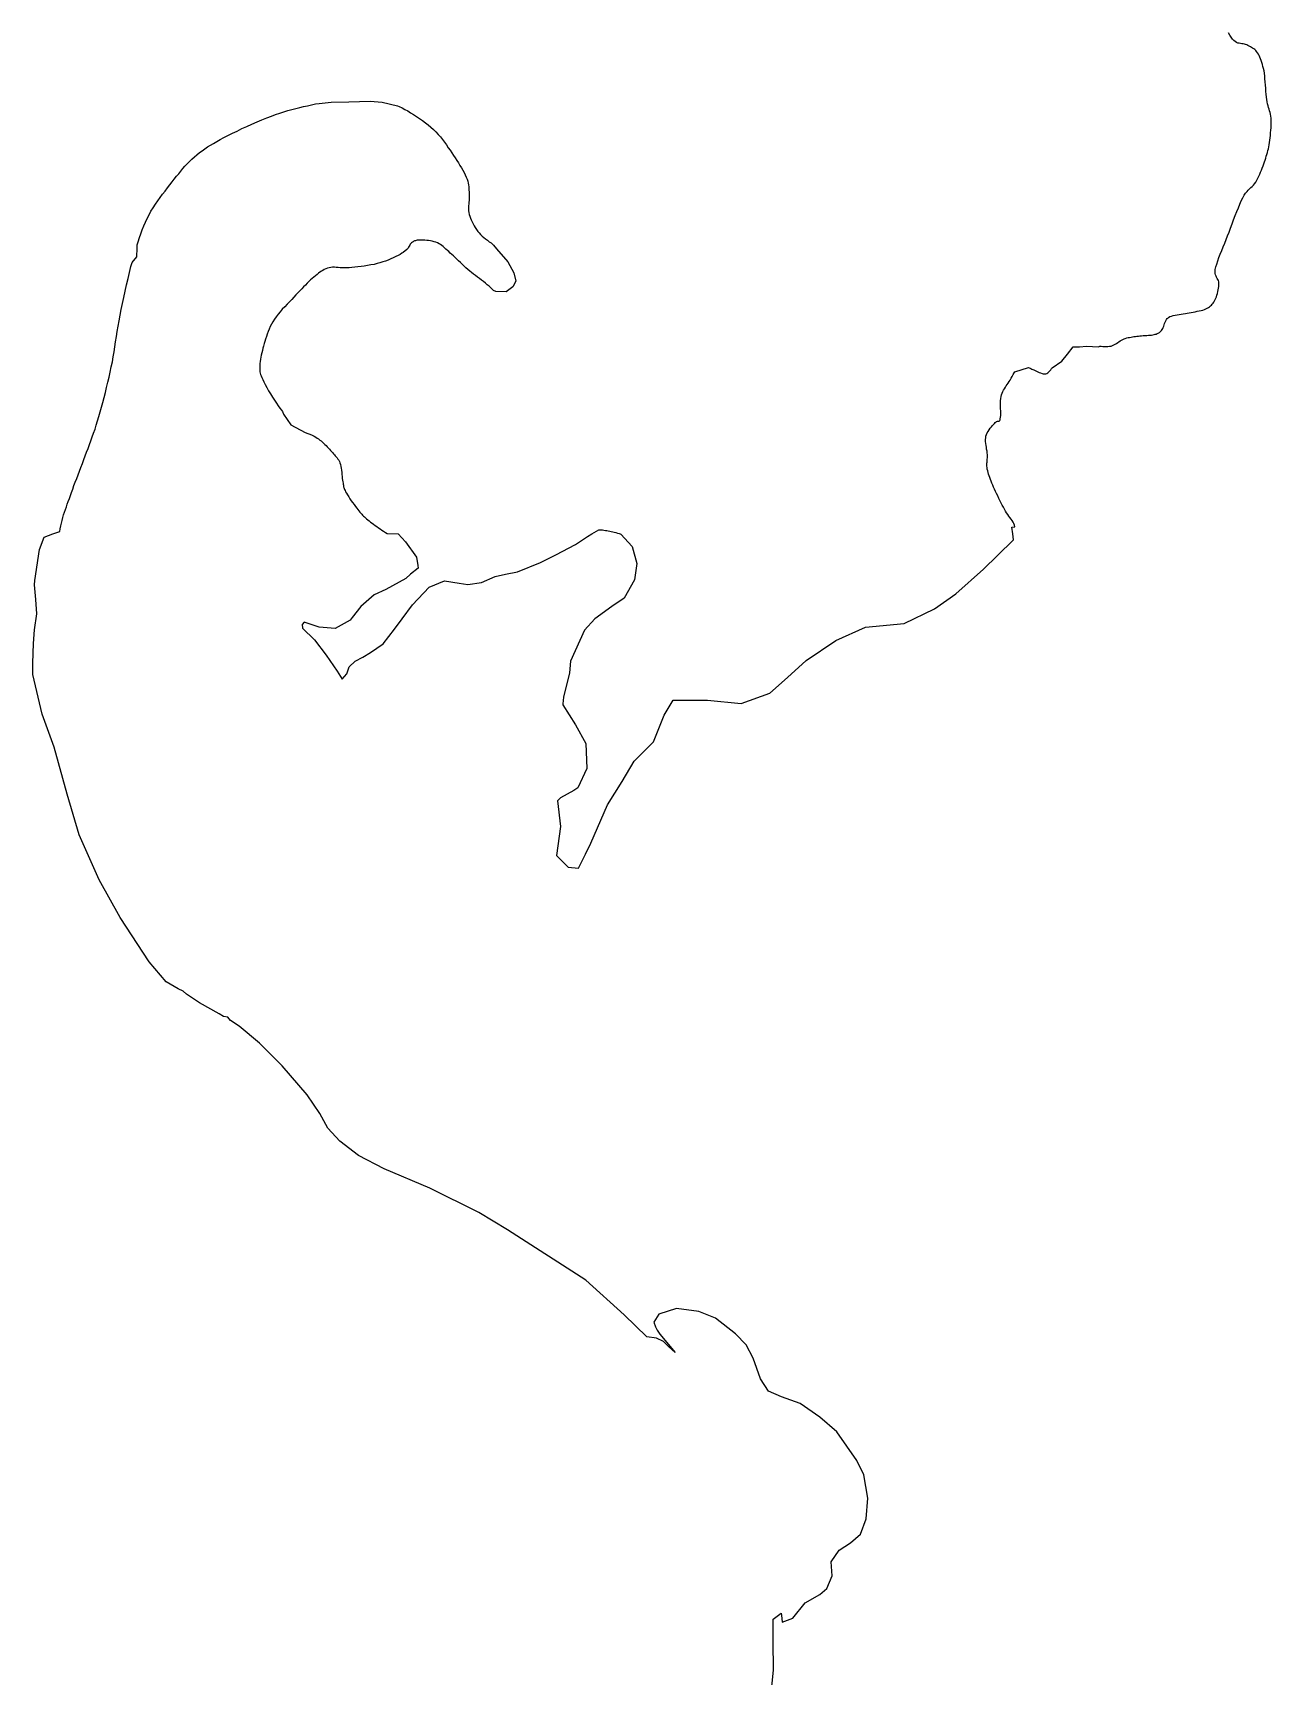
# Model space of a CAD drawing. Header units: inches. Extents: x 1341578 to 1502124, y 557203 to 748561.
# Drawn here: x 1497354 to 1498396, y 599790 to 601173 of the extents above; entities that cross this region are included whole.
import ezdxf

# ---------------------------------------------------------------- set-up
doc = ezdxf.new("R2010")
doc.units = ezdxf.units.IN
doc.header["$MEASUREMENT"] = 0
doc.layers.add('Zipcode', color=7, linetype='Continuous')

msp = doc.modelspace()

# ---------------------------------------------------------------- linework, layer by layer
at = {"layer": 'Zipcode'}
msp.add_lwpolyline([(1497971.3, 599734.8), (1497977.5, 599794.9), (1497977.2, 599819.2), (1497977.2, 599837.9), (1497984.1, 599842.8), (1497984.3, 599841.2), (1497984.7, 599835.3), (1497993.7, 599838.7), (1498004.2, 599851.5), (1498016.4, 599858.6), (1498022.3, 599863.6), (1498026.8, 599874.3), (1498026.2, 599886), (1498032.7, 599895.9), (1498042.3, 599902), (1498050.7, 599909.2), (1498055.6, 599922.2), (1498056.9, 599939.7), (1498053.6, 599959.3), (1498047.8, 599971.2), (1498030.7, 599995.3), (1498016.4, 600007.8), (1498000.1, 600019.2), (1497984.2, 600025), (1497973.3, 600029.7), (1497966.5, 600039.9), (1497960.4, 600057.5), (1497954.5, 600068.6), (1497945.5, 600078), (1497928.6, 600091.1), (1497914.7, 600096.8), (1497895.9, 600099.2), (1497881, 600094.4), (1497876.8, 600087.7), (1497878.3, 600083.7), (1497879.7, 600080.9), (1497882, 600077.7), (1497894.8, 600062.3), (1497894.8, 600062.2), (1497889.2, 600067.2), (1497884.9, 600071.3), (1497879.1, 600074.1), (1497870.9, 600075.3), (1497851.9, 600093.8), (1497819.7, 600123.1), (1497753.7, 600165.4), (1497729.7, 600180), (1497688.4, 600200.4), (1497650, 600216.6), (1497628.3, 600228), (1497612.5, 600240.1), (1497602.6, 600250.9), (1497595.7, 600263.4), (1497585.2, 600279), (1497564, 600303.3), (1497544.9, 600322.6), (1497527.8, 600336.9), (1497520.5, 600341.4), (1497518.3, 600344.4), (1497514.8, 600344.9), (1497511.1, 600347.2), (1497494.4, 600356.4), (1497483.5, 600363.6), (1497480.9, 600366.1), (1497476.5, 600368.1), (1497466.5, 600374.2), (1497452.1, 600391), (1497427.7, 600428.3), (1497410.1, 600459.8), (1497393.4, 600497.9), (1497383.3, 600531.9), (1497372.2, 600571.6), (1497362, 600599.3), (1497354.4, 600632.6), (1497354.3, 600642.3), (1497354.9, 600658.9), (1497355.8, 600670.2), (1497357.7, 600683.6), (1497356.8, 600695.9), (1497355.8, 600708.1), (1497355.9, 600711.9), (1497359.9, 600737.8), (1497363.7, 600748.3), (1497371.1, 600751), (1497376.9, 600753.1), (1497377.3, 600755.4), (1497377.8, 600757.7), (1497378.3, 600760), (1497378.9, 600762.4), (1497379.6, 600764.8), (1497380.2, 600767.1), (1497380.9, 600769.3), (1497381.7, 600771.6), (1497382.5, 600773.8), (1497383.2, 600776.1), (1497384.1, 600778.4), (1497385, 600780.8), (1497385.9, 600783.3), (1497386.8, 600785.9), (1497387.8, 600788.7), (1497388.9, 600791.6), (1497390, 600794.5), (1497391.2, 600797.6), (1497392.4, 600800.7), (1497393.6, 600803.8), (1497394.8, 600807), (1497396, 600810.3), (1497397.2, 600813.5), (1497398.4, 600816.7), (1497399.5, 600819.9), (1497400.7, 600823), (1497401.9, 600826.2), (1497403.1, 600829.4), (1497404.2, 600832.6), (1497405.4, 600835.9), (1497406.6, 600839.2), (1497407.7, 600842.6), (1497408.8, 600846.2), (1497409.9, 600849.9), (1497411, 600853.7), (1497412.1, 600857.6), (1497413.2, 600861.7), (1497414.3, 600865.8), (1497415.4, 600870), (1497416.4, 600874.3), (1497417.5, 600878.6), (1497418.5, 600882.9), (1497419.4, 600887.2), (1497420.3, 600891.5), (1497421.2, 600895.7), (1497421.9, 600900), (1497422.6, 600904.2), (1497423.3, 600908.4), (1497423.9, 600912.7), (1497424.6, 600917), (1497425.3, 600921.4), (1497426, 600925.8), (1497426.8, 600930.3), (1497427.7, 600935), (1497428.7, 600939.8), (1497429.7, 600944.8), (1497430.8, 600950), (1497432, 600955.3), (1497433.2, 600960.6), (1497434.4, 600965.8), (1497435.6, 600971), (1497436.8, 600975.9), (1497437.8, 600979.5), (1497441.7, 600984.1), (1497442, 600991.4), (1497442.1, 600994.3), (1497442.8, 600996.7), (1497444, 601000.3), (1497445.2, 601003.6), (1497446.4, 601006.9), (1497447.7, 601010.1), (1497449.1, 601013.2), (1497450.5, 601016.3), (1497452.1, 601019.4), (1497453.7, 601022.5), (1497455.5, 601025.5), (1497457.4, 601028.5), (1497459.4, 601031.3), (1497461.4, 601034.1), (1497463.4, 601036.9), (1497465.5, 601039.5), (1497467.5, 601042.1), (1497469.5, 601044.7), (1497471.5, 601047.2), (1497473.3, 601049.6), (1497475.2, 601051.9), (1497477, 601054.1), (1497478.7, 601056.3), (1497480.5, 601058.4), (1497482.3, 601060.5), (1497484.2, 601062.5), (1497486.1, 601064.5), (1497488.1, 601066.4), (1497490.3, 601068.2), (1497492.4, 601070.1), (1497494.6, 601071.8), (1497496.8, 601073.4), (1497499, 601075), (1497501.3, 601076.6), (1497503.8, 601078.1), (1497506.3, 601079.6), (1497509, 601081.2), (1497511.9, 601082.8), (1497515.1, 601084.5), (1497518.5, 601086.3), (1497522.2, 601088.1), (1497526.1, 601090), (1497530.2, 601092), (1497534.4, 601093.9), (1497538.7, 601095.8), (1497543, 601097.7), (1497547.1, 601099.4), (1497551.1, 601101), (1497555, 601102.5), (1497558.6, 601103.8), (1497562.1, 601105), (1497565.6, 601106.1), (1497568.9, 601107.2), (1497572.3, 601108.1), (1497575.6, 601109), (1497578.9, 601109.8), (1497582.1, 601110.6), (1497585.5, 601111.3), (1497588.8, 601112.1), (1497592.2, 601112.8), (1497595.2, 601113.3), (1497605.3, 601114.2), (1497620.1, 601114.5), (1497638, 601115), (1497648.3, 601114.2), (1497661.2, 601111.3), (1497662.6, 601110.6), (1497665, 601109.5), (1497667.3, 601108.2), (1497669.7, 601106.9), (1497672.2, 601105.4), (1497674.7, 601103.9), (1497677.2, 601102.3), (1497679.7, 601100.6), (1497682.2, 601098.8), (1497684.7, 601097), (1497687, 601095.1), (1497689.3, 601093.2), (1497691.4, 601091.3), (1497693.4, 601089.3), (1497695.3, 601087.2), (1497697.2, 601085), (1497698.9, 601082.8), (1497700.6, 601080.5), (1497702.3, 601078.3), (1497703.8, 601076), (1497705.4, 601073.8), (1497706.8, 601071.6), (1497708.3, 601069.5), (1497709.7, 601067.4), (1497711, 601065.3), (1497712.4, 601063.2), (1497713.7, 601061.1), (1497714.9, 601059.1), (1497716.1, 601057.1), (1497717.1, 601055.1), (1497718.1, 601053.2), (1497719, 601051.3), (1497719.7, 601049.5), (1497720.3, 601047.8), (1497720.7, 601046.2), (1497721, 601044.6), (1497721.2, 601043.1), (1497721.3, 601041.6), (1497721.3, 601040.2), (1497721.4, 601038.7), (1497721.4, 601037.3), (1497721.4, 601035.9), (1497721.5, 601034.4), (1497721.5, 601032.9), (1497721.4, 601031.5), (1497721.3, 601030.1), (1497721.2, 601028.6), (1497721, 601027.2), (1497720.9, 601025.8), (1497720.9, 601024.3), (1497720.9, 601022.9), (1497721.1, 601021.4), (1497721.4, 601019.9), (1497721.9, 601018.4), (1497722.5, 601016.8), (1497723.1, 601015.2), (1497723.9, 601013.5), (1497724.7, 601011.9), (1497725.6, 601010.3), (1497726.6, 601008.7), (1497727.6, 601007.1), (1497728.7, 601005.6), (1497729.8, 601004.2), (1497731, 601002.8), (1497732.4, 601001.6), (1497733.8, 601000.4), (1497735.3, 600999.2), (1497736.8, 600998.1), (1497738.4, 600996.9), (1497739.9, 600995.8), (1497741.5, 600994.6), (1497742, 600994.1), (1497744.5, 600991), (1497754, 600979.9), (1497759.1, 600970.6), (1497760.7, 600963.8), (1497758.2, 600958.9), (1497752.6, 600954.8), (1497743.8, 600955), (1497741.9, 600955.9), (1497740.9, 600956.9), (1497739.5, 600958.2), (1497738.2, 600959.5), (1497736.7, 600960.7), (1497735.2, 600962), (1497733.6, 600963.3), (1497731.9, 600964.5), (1497730.2, 600965.8), (1497728.5, 600967), (1497726.8, 600968.3), (1497725.1, 600969.6), (1497723.5, 600970.9), (1497721.9, 600972.2), (1497720.3, 600973.6), (1497718.7, 600975), (1497717.2, 600976.4), (1497715.6, 600977.9), (1497714.1, 600979.4), (1497712.6, 600980.8), (1497711.1, 600982.2), (1497709.6, 600983.6), (1497708.2, 600984.9), (1497706.8, 600986.1), (1497705.5, 600987.3), (1497704.3, 600988.5), (1497703.1, 600989.6), (1497701.9, 600990.7), (1497700.8, 600991.7), (1497699.6, 600992.7), (1497698.5, 600993.6), (1497697.3, 600994.4), (1497696.1, 600995.2), (1497694.8, 600995.8), (1497693.4, 600996.4), (1497691.9, 600996.9), (1497690.4, 600997.3), (1497688.8, 600997.6), (1497687.2, 600997.8), (1497685.7, 600998), (1497684.2, 600998.1), (1497682.8, 600998.2), (1497681.5, 600998.3), (1497680.3, 600998.3), (1497679.3, 600998.3), (1497678.4, 600998.2), (1497677.6, 600998.1), (1497676.8, 600997.9), (1497676.2, 600997.7), (1497675.5, 600997.5), (1497674.9, 600997.2), (1497674.3, 600996.8), (1497673.7, 600996.4), (1497673, 600995.9), (1497672.4, 600995.3), (1497671.9, 600994.7), (1497671.4, 600994), (1497671, 600993.2), (1497670.5, 600992.4), (1497670, 600991.5), (1497669.3, 600990.7), (1497669, 600990.3), (1497665.8, 600987.7), (1497664.9, 600987.2), (1497663.3, 600986.2), (1497661.6, 600985.3), (1497659.6, 600984.3), (1497657.6, 600983.3), (1497655.5, 600982.4), (1497653.3, 600981.4), (1497651, 600980.6), (1497648.7, 600979.8), (1497646.4, 600979), (1497644, 600978.4), (1497641.5, 600977.8), (1497638.8, 600977.3), (1497636, 600976.8), (1497633.2, 600976.4), (1497630.5, 600976), (1497627.8, 600975.7), (1497625.2, 600975.4), (1497622.7, 600975.1), (1497620.4, 600974.9), (1497618.4, 600974.8), (1497616.4, 600974.8), (1497614.6, 600974.8), (1497612.8, 600975), (1497611.2, 600975.1), (1497609.6, 600975.3), (1497608, 600975.4), (1497606.5, 600975.4), (1497605, 600975.2), (1497603.5, 600974.9), (1497602.1, 600974.5), (1497600.8, 600974), (1497599.5, 600973.4), (1497598.3, 600972.7), (1497597.1, 600972), (1497595.9, 600971.2), (1497594.7, 600970.3), (1497593.5, 600969.3), (1497592.2, 600968.2), (1497590.8, 600967.1), (1497589.4, 600965.9), (1497588, 600964.7), (1497586.6, 600963.3), (1497585.1, 600961.9), (1497583.6, 600960.4), (1497582.1, 600958.8), (1497580.5, 600957.2), (1497579, 600955.5), (1497577.3, 600953.8), (1497575.7, 600952.1), (1497574, 600950.2), (1497572.1, 600948.3), (1497570.2, 600946.3), (1497568.2, 600944.3), (1497566.2, 600942.2), (1497564.2, 600940), (1497562.4, 600937.9), (1497560.6, 600935.8), (1497559, 600933.7), (1497557.5, 600931.6), (1497556.3, 600929.5), (1497555.1, 600927.4), (1497554.1, 600925.4), (1497553.2, 600923.3), (1497552.4, 600921.2), (1497551.6, 600919.1), (1497550.9, 600917.1), (1497550.2, 600915), (1497549.6, 600913), (1497549, 600911.1), (1497548.4, 600909.1), (1497547.9, 600907.2), (1497547.4, 600905.3), (1497546.9, 600903.4), (1497546.5, 600901.5), (1497546.1, 600899.7), (1497545.8, 600897.9), (1497545.6, 600896.2), (1497545.4, 600894.5), (1497545.3, 600893), (1497545.3, 600891.6), (1497545.2, 600890.4), (1497545.2, 600889.3), (1497545.3, 600888.3), (1497545.4, 600887.3), (1497545.6, 600886.3), (1497545.9, 600885.2), (1497546.4, 600884), (1497547, 600882.6), (1497547.7, 600880.9), (1497548.7, 600878.9), (1497549.9, 600876.6), (1497551.2, 600874.1), (1497552.7, 600871.5), (1497554.3, 600868.8), (1497556, 600866.1), (1497557.6, 600863.4), (1497559.2, 600861), (1497560.7, 600858.7), (1497562.1, 600856.7), (1497563.5, 600855), (1497564.4, 600853.9), (1497565.3, 600851.8), (1497571.3, 600842.8), (1497583.3, 600836.2), (1497588.9, 600834.4), (1497589.9, 600833.8), (1497591.1, 600833.1), (1497592.4, 600832.4), (1497593.6, 600831.6), (1497594.8, 600830.9), (1497595.9, 600830), (1497597, 600829.2), (1497598, 600828.2), (1497599, 600827.3), (1497600, 600826.3), (1497601, 600825.3), (1497602, 600824.3), (1497602.9, 600823.3), (1497603.8, 600822.3), (1497604.7, 600821.3), (1497605.5, 600820.3), (1497606.4, 600819.4), (1497607.2, 600818.5), (1497608, 600817.6), (1497608.8, 600816.8), (1497609.6, 600815.9), (1497610.3, 600815), (1497611, 600814), (1497611.7, 600813), (1497612.2, 600811.9), (1497612.7, 600810.7), (1497613.2, 600809.3), (1497613.5, 600807.8), (1497613.8, 600806.2), (1497614, 600804.5), (1497614.2, 600802.7), (1497614.4, 600801), (1497614.6, 600799.3), (1497614.7, 600797.7), (1497614.9, 600796.3), (1497615.1, 600794.9), (1497615.3, 600793.8), (1497615.5, 600792.9), (1497615.6, 600792.1), (1497615.7, 600791.4), (1497615.8, 600790.7), (1497616, 600790), (1497616.2, 600789.3), (1497616.5, 600788.5), (1497617, 600787.6), (1497617.5, 600786.5), (1497618.2, 600785.2), (1497619.1, 600783.8), (1497620.1, 600782.2), (1497621.1, 600780.6), (1497622.2, 600778.9), (1497623.4, 600777.3), (1497624.6, 600775.6), (1497625.7, 600774.1), (1497626.8, 600772.6), (1497627.7, 600771.4), (1497628.6, 600770.3), (1497629.5, 600769.3), (1497630.3, 600768.4), (1497631, 600767.6), (1497631.8, 600766.8), (1497632.5, 600766), (1497633.3, 600765.3), (1497634.2, 600764.6), (1497635.1, 600763.7), (1497636.2, 600762.9), (1497637.3, 600762), (1497638.5, 600761), (1497639.7, 600760.1), (1497641, 600759.1), (1497642.3, 600758.2), (1497643.7, 600757.2), (1497645.1, 600756.2), (1497646.5, 600755.2), (1497648, 600754.2), (1497649.4, 600753.2), (1497650.9, 600752.2), (1497652.5, 600751.2), (1497661.7, 600751.1), (1497661.8, 600751), (1497667.9, 600744.2), (1497677.1, 600731.4), (1497678.2, 600724.5), (1497678.6, 600722.1), (1497672.1, 600717), (1497668.1, 600713.6), (1497651.2, 600704.1), (1497641.5, 600699.7), (1497630.4, 600690), (1497623.1, 600680.7), (1497621.4, 600678.5), (1497608.8, 600671.3), (1497595.2, 600672.4), (1497582.7, 600676.7), (1497580.9, 600674.7), (1497581.2, 600671.7), (1497591.3, 600661.8), (1497601.1, 600649), (1497610.4, 600635.6), (1497614.6, 600628.7), (1497618.6, 600633.3), (1497620.4, 600639.2), (1497625.6, 600643.8), (1497631.9, 600647.4), (1497638.5, 600651.3), (1497649.2, 600658.6), (1497658.7, 600670.8), (1497665.1, 600679.5), (1497673.9, 600691.3), (1497687.8, 600706.1), (1497700.6, 600711.5), (1497713, 600709.5), (1497720.3, 600708.3), (1497731.7, 600710.2), (1497743.4, 600715.1), (1497752.1, 600717), (1497762, 600719.2), (1497781.5, 600726.9), (1497794.3, 600733.5), (1497810.9, 600742.1), (1497821, 600748.8), (1497824.8, 600751), (1497830.6, 600754.4), (1497831.5, 600754.4), (1497832.6, 600754.4), (1497833.7, 600754.3), (1497834.9, 600754.2), (1497836.1, 600754), (1497837.3, 600753.8), (1497838.4, 600753.5), (1497839.7, 600753.3), (1497840.9, 600753), (1497842.2, 600752.7), (1497843.6, 600752.4), (1497844.9, 600752.1), (1497846.3, 600751.7), (1497847.6, 600751.3), (1497848.5, 600751), (1497848.6, 600751), (1497849, 600750.8), (1497858.6, 600740.3), (1497862.5, 600726.2), (1497860.6, 600712.3), (1497851.9, 600696.8), (1497841.5, 600689.8), (1497827.3, 600679.6), (1497818.5, 600670.1), (1497806.8, 600643.8), (1497806, 600634.2), (1497800.9, 600613.5), (1497800.3, 600608), (1497800.2, 600607.2), (1497810.8, 600590.4), (1497819.6, 600574.7), (1497820.5, 600553.5), (1497812.8, 600537.2), (1497809.4, 600535.2), (1497798.4, 600528.8), (1497795.7, 600526.3), (1497798.4, 600504.7), (1497794.9, 600480.3), (1497804.8, 600470.7), (1497813.4, 600469.6), (1497819.3, 600481.5), (1497823.7, 600490.7), (1497837.8, 600522.9), (1497850.2, 600542.7), (1497860.2, 600559.7), (1497876.6, 600576.1), (1497885.4, 600598.5), (1497893.1, 600611), (1497896.4, 600611), (1497922.1, 600611), (1497950.3, 600608.4), (1497974.4, 600616.9), (1497989.3, 600630.3), (1498004.9, 600644.6), (1498030.1, 600661.3), (1498054.9, 600672.4), (1498087.6, 600675.6), (1498112.9, 600687.9), (1498130.9, 600700.6), (1498154.2, 600721.2), (1498166, 600732.9), (1498179.4, 600745.9), (1498178.8, 600751), (1498178.2, 600756.6), (1498180.7, 600757), (1498180.3, 600758.4), (1498179.7, 600759.7), (1498179.1, 600761), (1498178.3, 600762.2), (1498177.4, 600763.4), (1498176.5, 600764.7), (1498175.6, 600766), (1498174.6, 600767.3), (1498173.7, 600768.7), (1498172.7, 600770.1), (1498171.9, 600771.7), (1498171, 600773.4), (1498170, 600775.2), (1498169.1, 600777), (1498168.1, 600779), (1498167.2, 600780.9), (1498166.2, 600782.9), (1498165.3, 600784.9), (1498164.4, 600786.8), (1498163.6, 600788.7), (1498162.8, 600790.4), (1498162.1, 600792.1), (1498161.4, 600793.7), (1498160.8, 600795.3), (1498160.2, 600796.9), (1498159.6, 600798.4), (1498159, 600799.9), (1498158.5, 600801.4), (1498158.1, 600802.8), (1498157.8, 600804.2), (1498157.4, 600805.5), (1498157.2, 600806.9), (1498157.1, 600808.1), (1498157.1, 600809.3), (1498157.1, 600810.4), (1498157.2, 600811.5), (1498157.3, 600812.7), (1498157.4, 600813.8), (1498157.5, 600815), (1498157.5, 600816.3), (1498157.5, 600817.6), (1498157.4, 600819.1), (1498157.2, 600820.6), (1498156.9, 600822.2), (1498156.7, 600823.9), (1498156.4, 600825.5), (1498156.2, 600827.2), (1498156, 600828.8), (1498156, 600830.4), (1498156.1, 600831.9), (1498156.3, 600833.3), (1498156.8, 600834.7), (1498157.4, 600836), (1498158.1, 600837.3), (1498159, 600838.6), (1498159.9, 600839.9), (1498160.9, 600841), (1498161.8, 600842.1), (1498162.7, 600843.1), (1498163.5, 600844), (1498164.2, 600844.8), (1498164.8, 600845.4), (1498165.3, 600845.7), (1498165.9, 600845.8), (1498166.3, 600845.8), (1498166.8, 600845.8), (1498167.2, 600845.9), (1498167.5, 600846), (1498167.9, 600846.3), (1498168.2, 600846.9), (1498168.4, 600847.8), (1498168.6, 600849.1), (1498168.7, 600850.6), (1498168.7, 600852.4), (1498168.7, 600854.4), (1498168.6, 600856.5), (1498168.6, 600858.7), (1498168.6, 600860.8), (1498168.6, 600862.9), (1498168.8, 600864.8), (1498169.1, 600866.5), (1498169.5, 600868), (1498170, 600869.4), (1498170.6, 600870.7), (1498171.2, 600872), (1498171.9, 600873.2), (1498172.7, 600874.4), (1498173.4, 600875.5), (1498174.2, 600876.7), (1498175, 600877.9), (1498175.8, 600879.2), (1498176.6, 600880.5), (1498177.4, 600882), (1498178.3, 600883.5), (1498179.2, 600885.1), (1498180.1, 600886.6), (1498180.7, 600887.5), (1498192, 600891.1), (1498192, 600891.1), (1498192.7, 600890.8), (1498193.4, 600890.4), (1498194.1, 600890.1), (1498194.9, 600889.7), (1498195.7, 600889.4), (1498196.6, 600889), (1498197.7, 600888.5), (1498198.8, 600888), (1498199.9, 600887.4), (1498201.1, 600886.8), (1498202.3, 600886.4), (1498203.5, 600886), (1498204.6, 600885.7), (1498205.6, 600885.6), (1498206.6, 600885.7), (1498207.5, 600886.1), (1498208.4, 600886.6), (1498209.2, 600887.3), (1498210, 600888.2), (1498210.8, 600889.1), (1498211.5, 600890.1), (1498211.9, 600890.7), (1498220.3, 600896.4), (1498224.8, 600902.1), (1498229.8, 600908.5), (1498235.1, 600908.5), (1498240.8, 600908.9), (1498251.1, 600908.5), (1498252.2, 600909.1), (1498253.4, 600908.9), (1498254.8, 600908.8), (1498256.3, 600908.7), (1498257.7, 600908.7), (1498259, 600908.8), (1498260.3, 600908.9), (1498261.6, 600909.1), (1498262.8, 600909.5), (1498264, 600910), (1498265.1, 600910.6), (1498266.1, 600911.2), (1498267.2, 600912), (1498268.2, 600912.7), (1498269.2, 600913.4), (1498270.3, 600914.1), (1498271.4, 600914.7), (1498272.5, 600915.1), (1498273.6, 600915.5), (1498274.8, 600915.9), (1498276, 600916.2), (1498277.2, 600916.4), (1498278.4, 600916.6), (1498279.6, 600916.8), (1498280.8, 600917), (1498282.1, 600917.2), (1498283.3, 600917.4), (1498284.6, 600917.5), (1498285.9, 600917.7), (1498287.3, 600917.8), (1498288.7, 600917.9), (1498290.1, 600917.9), (1498291.6, 600918), (1498293, 600918.1), (1498294.3, 600918.2), (1498295.6, 600918.3), (1498296.8, 600918.5), (1498297.9, 600918.7), (1498298.8, 600919), (1498299.6, 600919.2), (1498300.4, 600919.6), (1498301.1, 600919.9), (1498301.7, 600920.2), (1498302.3, 600920.6), (1498302.8, 600921.1), (1498303.4, 600921.6), (1498303.9, 600922.2), (1498304.5, 600922.9), (1498305.1, 600923.7), (1498305.5, 600924.7), (1498305.9, 600925.7), (1498306.3, 600926.9), (1498306.7, 600928.1), (1498307.1, 600929.2), (1498307.6, 600930.4), (1498308.2, 600931.4), (1498308.9, 600932.3), (1498309.3, 600932.6), (1498310, 600933.2), (1498311.1, 600933.8), (1498312.5, 600934.3), (1498313.9, 600934.7), (1498315.5, 600935.1), (1498317.2, 600935.4), (1498318.9, 600935.6), (1498320.7, 600935.9), (1498322.4, 600936.1), (1498324.1, 600936.4), (1498325.7, 600936.7), (1498327.3, 600937.1), (1498329, 600937.4), (1498330.6, 600937.7), (1498332.4, 600938), (1498334, 600938.3), (1498335.7, 600938.6), (1498337.3, 600938.9), (1498338.8, 600939.3), (1498340.1, 600939.8), (1498341.4, 600940.3), (1498342.5, 600940.9), (1498343.5, 600941.5), (1498344.5, 600942.2), (1498345.3, 600942.9), (1498346.1, 600943.6), (1498346.8, 600944.4), (1498347.5, 600945.2), (1498348.1, 600946.1), (1498348.7, 600947.1), (1498349.3, 600948.2), (1498349.8, 600949.3), (1498350.3, 600950.6), (1498350.7, 600951.9), (1498351.1, 600953.4), (1498351.5, 600954.9), (1498351.8, 600956.4), (1498352, 600957.8), (1498352.2, 600959.3), (1498352.3, 600960.7), (1498352.3, 600962), (1498352.2, 600963.2), (1498351.9, 600964.2), (1498351.5, 600965.1), (1498350.9, 600966), (1498350.4, 600966.9), (1498349.9, 600967.8), (1498349.4, 600968.9), (1498349.2, 600970.2), (1498349.1, 600971.7), (1498349.3, 600973.5), (1498349.8, 600975.7), (1498350.5, 600978), (1498351.4, 600980.7), (1498352.4, 600983.5), (1498353.5, 600986.4), (1498354.7, 600989.4), (1498356, 600992.6), (1498357.2, 600995.7), (1498358.5, 600998.8), (1498359.7, 601001.9), (1498360.9, 601005), (1498362.1, 601008.3), (1498363.4, 601011.8), (1498364.7, 601015.3), (1498366, 601018.8), (1498367.4, 601022.2), (1498368.7, 601025.5), (1498370, 601028.6), (1498371.2, 601031.4), (1498372.5, 601033.8), (1498373.6, 601035.9), (1498374.8, 601037.6), (1498376, 601039.1), (1498377.1, 601040.3), (1498378.2, 601041.4), (1498379.3, 601042.4), (1498380.4, 601043.4), (1498381.4, 601044.5), (1498382.4, 601045.7), (1498383.4, 601047.1), (1498384.2, 601048.6), (1498385.1, 601050.2), (1498385.9, 601051.9), (1498386.7, 601053.6), (1498387.4, 601055.3), (1498388.1, 601057.1), (1498388.8, 601058.8), (1498389.5, 601060.6), (1498390.1, 601062.3), (1498390.6, 601064), (1498391.2, 601065.6), (1498391.7, 601067.2), (1498392.2, 601068.8), (1498392.7, 601070.3), (1498393.2, 601071.9), (1498393.6, 601073.5), (1498394, 601075.1), (1498394.3, 601076.8), (1498394.6, 601078.5), (1498394.9, 601080.3), (1498395.2, 601082.2), (1498395.4, 601084.2), (1498395.7, 601086.3), (1498395.9, 601088.4), (1498396, 601090.6), (1498396.2, 601092.7), (1498396.3, 601094.9), (1498396.3, 601096.9), (1498396.3, 601098.9), (1498396.2, 601100.8), (1498396, 601102.5), (1498395.8, 601104.1), (1498395.4, 601105.6), (1498395, 601107), (1498394.6, 601108.4), (1498394.2, 601109.9), (1498393.7, 601111.3), (1498393.3, 601112.9), (1498392.9, 601114.6), (1498392.6, 601116.5), (1498392.3, 601118.6), (1498392.1, 601121), (1498391.9, 601123.4), (1498391.7, 601126), (1498391.5, 601128.6), (1498391.4, 601131.3), (1498391.1, 601133.8), (1498390.9, 601136.3), (1498390.6, 601138.6), (1498390.3, 601140.7), (1498389.9, 601142.6), (1498389.4, 601144.4), (1498389, 601146.1), (1498388.5, 601147.8), (1498388, 601149.3), (1498387.4, 601150.8), (1498386.8, 601152.2), (1498386.2, 601153.5), (1498385.6, 601154.7), (1498384.9, 601155.8), (1498384.1, 601156.8), (1498383.3, 601157.7), (1498382.5, 601158.5), (1498381.6, 601159.2), (1498380.7, 601159.8), (1498379.7, 601160.4), (1498378.8, 601160.9), (1498377.8, 601161.5), (1498376.8, 601162), (1498375.8, 601162.5), (1498374.8, 601162.9), (1498373.8, 601163.1), (1498372.7, 601163.3), (1498371.6, 601163.4), (1498370.5, 601163.6), (1498369.4, 601163.8), (1498368.3, 601164), (1498367.2, 601164.5), (1498366.1, 601165.2), (1498365, 601166.1), (1498363.9, 601167.4), (1498362.7, 601168.9), (1498361.6, 601170.7), (1498360.4, 601172.6)], dxfattribs=at)

doc.saveas('drawing.dxf')
